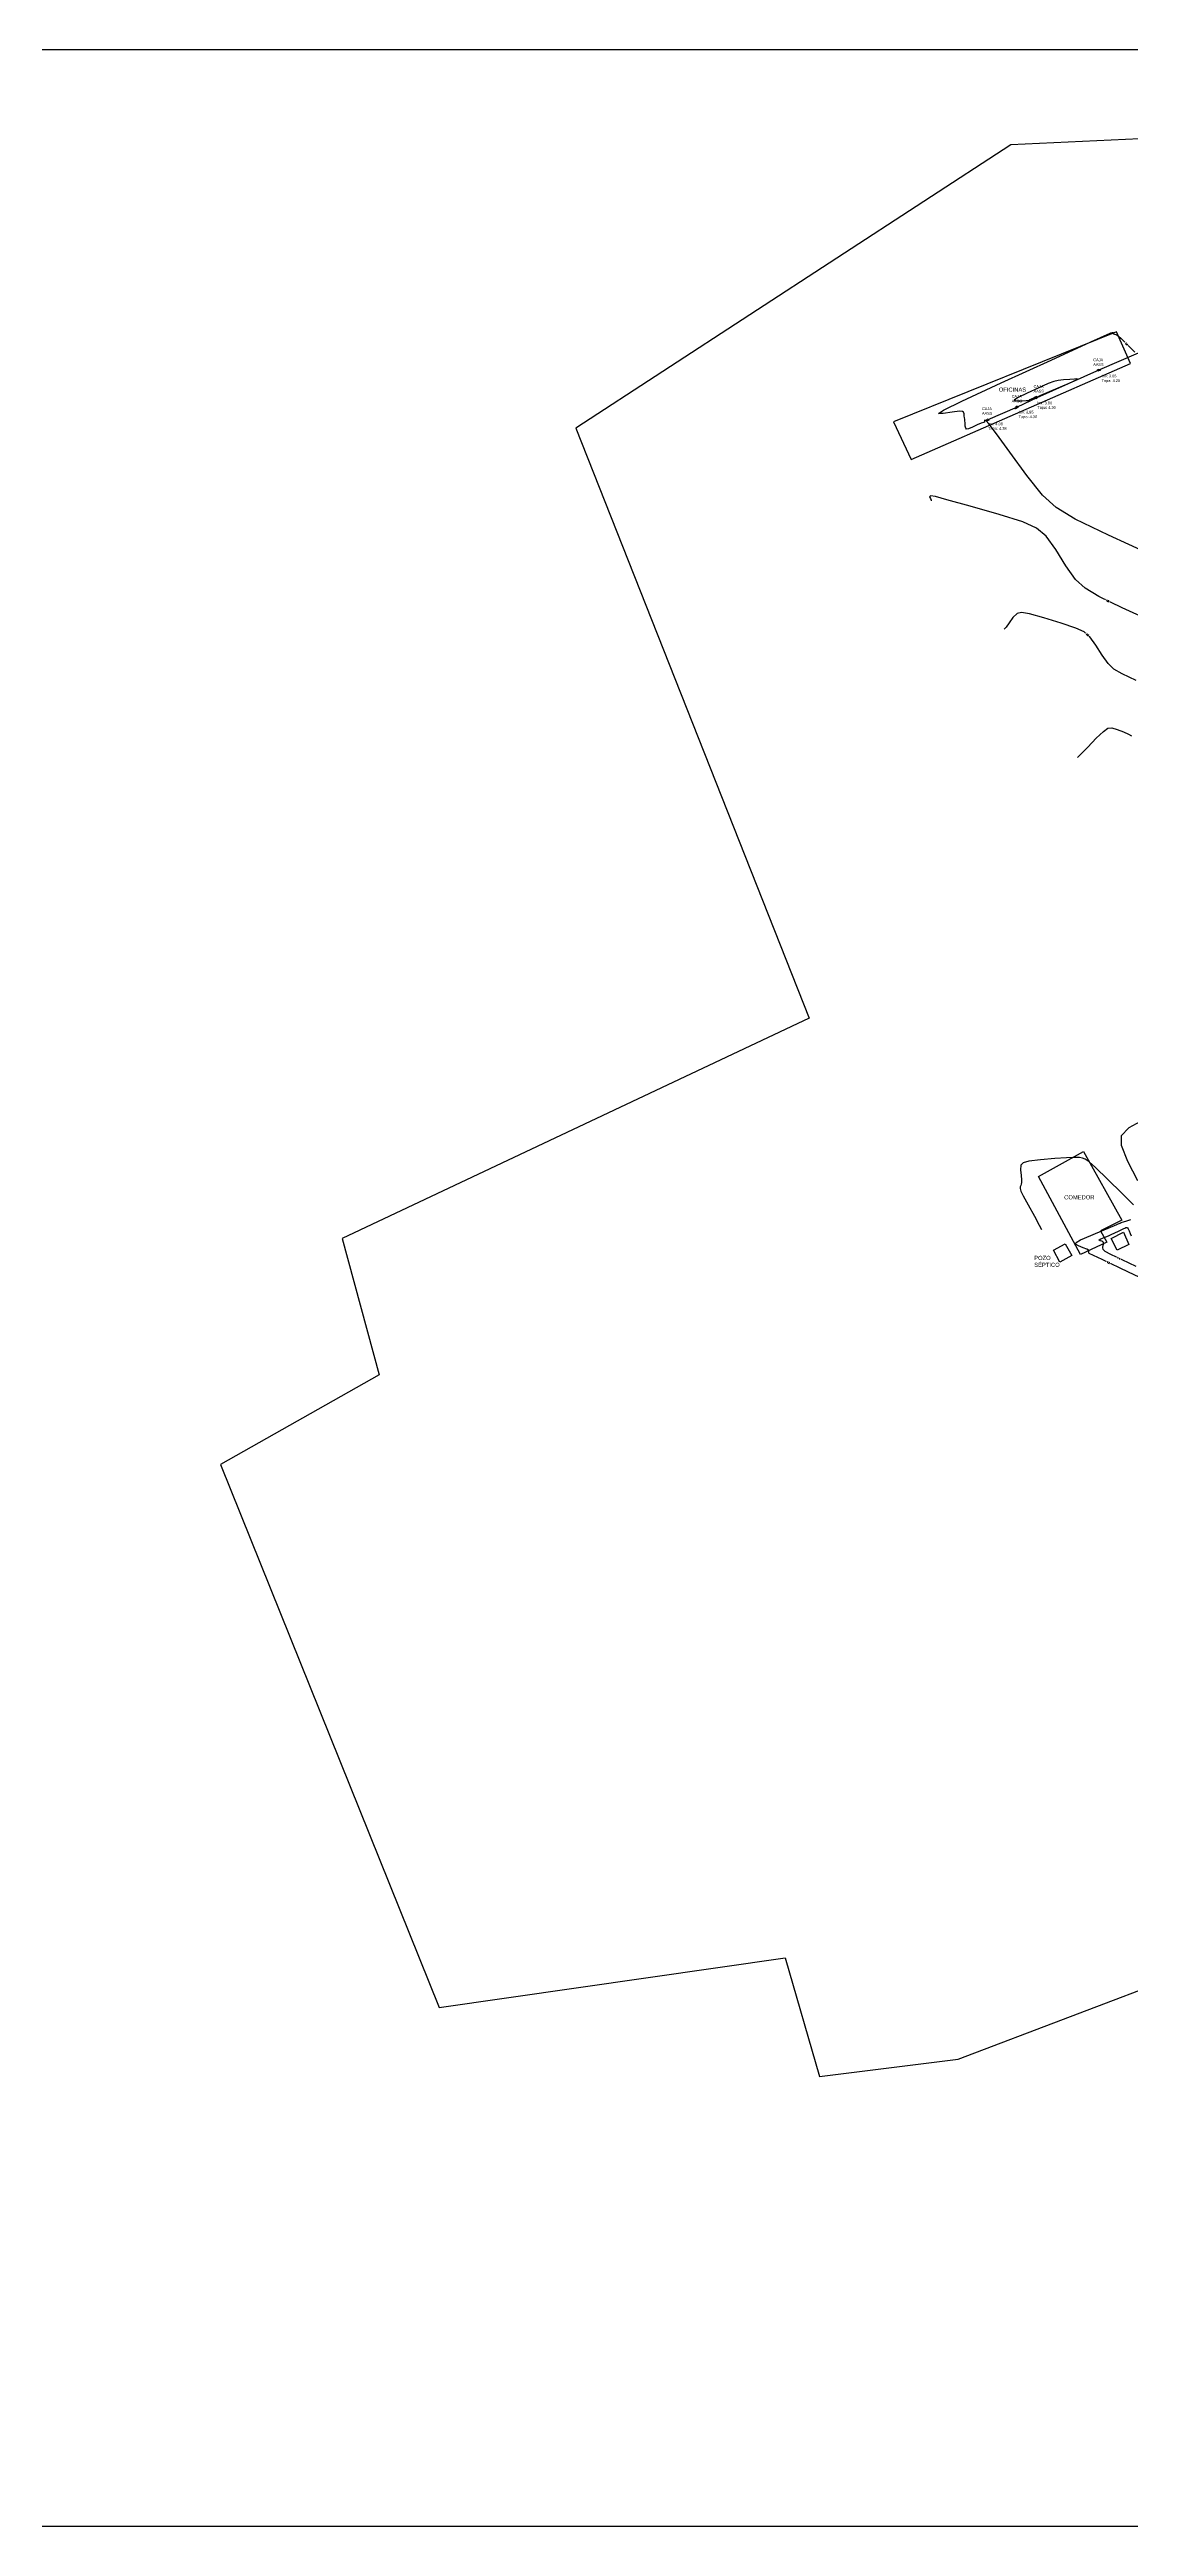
# Model space of a CAD drawing. Header units: millimetres. Extents: x 646993 to 648849, y 9708034 to 9709424.
# Drawn here: x 647771 to 648161, y 9708530 to 9709424 of the extents above; entities that cross this region are included whole.
import ezdxf

# ---------------------------------------------------------------- set-up
doc = ezdxf.new("R2010")
doc.units = ezdxf.units.MM
doc.header["$LTSCALE"] = 5
doc.header["$XCLIPFRAME"] = 2
for name, color, linetype in [('CV-COTAS', 7, 'Continuous'), ('CV-MAESTRAS', 32, 'Continuous'), ('CV-NORMALES', 31, 'Continuous')]:
    doc.layers.add(name, color=color, linetype=linetype)
doc.styles.add('CV-ETIQUETAS', font='romans.shx')
doc.styles.get("Standard").update_dxf_attribs({"font": 'arial.ttf'})
picture_1 = doc.add_image_def('image1.jpg', size_in_pixel=(1920, 925))
picture_2 = doc.add_image_def('image2.ecw', size_in_pixel=(12715, 11262))

msp = doc.modelspace()

# ---------------------------------------------------------------- linework, layer by layer
at = {"color": 2}
for points in [[(648149.7, 9709308.21), (648149.59, 9709308.64), (648150.05, 9709308.84), (648150.22, 9709308.47), (648149.7, 9709308.21)], [(648120.16, 9709295.46), (648120.56, 9709295.66), (648120.81, 9709295.08), (648120.36, 9709294.82), (648120.16, 9709295.46)], [(648127.12, 9709298.81), (648127.38, 9709298.26), (648127.83, 9709298.44), (648127.5, 9709299.05), (648127.12, 9709298.81)], [(648109.64, 9709290.78), (648109.83, 9709290.3), (648109.64, 9709290.78), (648110.09, 9709290.96), (648110.31, 9709290.51), (648109.83, 9709290.3)], [(648133.72, 9708990.97), (648137.94, 9708993.23), (648140.25, 9708988.99), (648135.96, 9708986.63), (648133.72, 9708990.97)]]:
    msp.add_lwpolyline(points, dxfattribs=at)
at = {"color": 6}
for points in [[(648143.42, 9708989.35), (648128.28, 9709017.54), (648144.47, 9709026.52), (648158.3, 9709001.79), (648150.63, 9708997.92), (648152.93, 9708993.86), (648143.42, 9708989.35)], [(648158.97, 9708997.38), (648160.9, 9708993.02), (648156.63, 9708990.93), (648154.46, 9708995.18), (648158.97, 9708997.38)]]:
    msp.add_lwpolyline(points, dxfattribs=at)
at = {"layer": 'CV-MAESTRAS', "color": 7, "true_color": 0xffffcc}
for points, elevation in [([(648142.35, 9709168.73), (648143.58, 9709169.95), (648146.02, 9709172.49), (648149.1, 9709175.68), (648151.7, 9709178.17), (648153.32, 9709179.27), (648154.75, 9709179.43), (648156.7, 9709178.89), (648158.92, 9709177.99), (648160.75, 9709177.17), (648161.86, 9709176.61)], 5), ([(648167.54, 9709038.72), (648160.84, 9709035.03), (648158.07, 9709032.24), (648158.11, 9709028.83), (648160.45, 9709023.04), (648164.01, 9709016.12)], 4), ([(648162.61, 9709007.28), (648158.41, 9709011.4), (648153.14, 9709016.59), (648148.87, 9709020.75), (648146.53, 9709022.83), (648145.17, 9709023.76), (648144.1, 9709024.17), (648143.12, 9709024.32), (648142.06, 9709024.39), (648140.7, 9709024.42), (648138.4, 9709024.29), (648134.17, 9709023.96), (648128.97, 9709023.5), (648124.83, 9709023.01), (648122.77, 9709022.47), (648121.94, 9709021.58), (648121.78, 9709019.94), (648121.95, 9709017.92), (648122.11, 9709016.26), (648122.1, 9709015.31), (648122.02, 9709014.72), (648121.84, 9709014.24), (648121.64, 9709013.77), (648121.61, 9709013.17), (648121.91, 9709012.26), (648122.76, 9709010.55), (648124.53, 9709007.28), (648126.76, 9709003.23), (648128.54, 9709000.01), (648129.4, 9708998.44)], 4)]:
    msp.add_lwpolyline(points, dxfattribs=dict(at, elevation=elevation))
at = {"layer": 'CV-NORMALES', "color": 7, "true_color": 0xffffcc}
for points, elevation in [([(648168.16, 9709242.24), (648153.54, 9709248.97), (648141.52, 9709254.82), (648134.64, 9709258.95), (648129.71, 9709263.45), (648124.01, 9709270.55), (648117.92, 9709278.95), (648113.09, 9709285.61), (648110.43, 9709288.99), (648109.19, 9709290.34), (648108.81, 9709290.54), (648108.82, 9709290.16), (648108.76, 9709289.78), (648108.36, 9709289.63), (648107.58, 9709289.38), (648106.16, 9709288.75), (648104.41, 9709287.96), (648103.01, 9709287.39), (648102.29, 9709287.27), (648101.97, 9709287.58), (648101.82, 9709288.38), (648101.77, 9709289.44), (648101.72, 9709290.33), (648101.64, 9709290.88), (648101.55, 9709291.35), (648101.48, 9709292.01), (648101.4, 9709292.76), (648101.22, 9709293.36), (648100.84, 9709293.68), (648099.78, 9709293.74), (648097.09, 9709293.36), (648093.8, 9709292.85), (648092.2, 9709292.92), (648093.95, 9709294.13), (648100.56, 9709297.34), (648114.77, 9709303.91), (648132.8, 9709312.17), (648147.15, 9709318.74), (648154.14, 9709321.94), (648154.37, 9709321.99), (648154.65, 9709322.04), (648154.95, 9709322.08), (648155.18, 9709322.1), (648155.29, 9709322.06), (648155.32, 9709322.03), (648155.26, 9709321.97), (648155.16, 9709321.89), (648155.12, 9709321.81), (648155.18, 9709321.73), (648155.37, 9709321.64), (648155.71, 9709321.53), (648156.15, 9709321.4), (648156.61, 9709321.19), (648157.11, 9709320.81), (648157.96, 9709320.03), (648159.53, 9709318.5), (648161.46, 9709316.59), (648163, 9709315.07)], 4.4), ([(648168.87, 9709218.03), (648158.52, 9709222.75), (648150.01, 9709226.86), (648145.08, 9709229.81), (648141.65, 9709233.02), (648138.15, 9709237.96), (648134.47, 9709243.81), (648130.98, 9709248.63), (648127.57, 9709251.53), (648122.64, 9709253.76), (648114.03, 9709256.48), (648103.56, 9709259.44), (648095.22, 9709261.75), (648091.03, 9709262.91), (648089.31, 9709263.21), (648088.93, 9709262.86), (648089.22, 9709262.17), (648089.49, 9709261.61), (648089.46, 9709261.39)], 4.6), ([(648163.5, 9709196.53), (648158.5, 9709198.89), (648155.52, 9709200.67), (648153.4, 9709202.65), (648151.24, 9709205.7), (648148.97, 9709209.31), (648146.82, 9709212.28), (648144.71, 9709214.07), (648141.7, 9709215.47), (648136.47, 9709217.23), (648130.13, 9709219.17), (648124.99, 9709220.59), (648122.18, 9709221.09), (648120.5, 9709220.69), (648119.02, 9709219.27), (648117.62, 9709217.33), (648116.54, 9709215.78), (648115.9, 9709215.06)], 4.8), ([(648172.85, 9708977.33), (648160.81, 9708982.99), (648151.23, 9708987.5), (648146.57, 9708989.72), (648146.48, 9708989.92), (648146.44, 9708990.16), (648146.42, 9708990.41), (648146.4, 9708990.66), (648146.36, 9708990.9), (648145.76, 9708991.24), (648144.41, 9708991.78), (648142.73, 9708992.44), (648141.66, 9708993.08), (648141.81, 9708993.69), (648143.43, 9708994.6), (648147.16, 9708996.24), (648151.94, 9708998.25), (648155.76, 9708999.84), (648157.63, 9709000.65), (648157.79, 9709000.72), (648157.94, 9709000.8), (648158.1, 9709000.88), (648158.25, 9709000.96), (648158.41, 9709001.03), (648159.01, 9709001.21), (648160.15, 9709001.56), (648161.58, 9709001.99)], 4.2), ([(648163.54, 9708985.09), (648158.43, 9708987.43), (648154.36, 9708989.35), (648152.35, 9708990.42), (648151.56, 9708991.13), (648151.44, 9708991.91), (648151.65, 9708992.71), (648151.81, 9708993.35), (648151.74, 9708993.74), (648151.52, 9708993.98), (648151.07, 9708994.16), (648150.51, 9708994.32), (648150.17, 9708994.49), (648150.22, 9708994.68), (648150.75, 9708994.98), (648151.95, 9708995.51), (648153.49, 9708996.15), (648154.77, 9708996.69), (648155.53, 9708997.02), (648156.12, 9708997.29), (648156.86, 9708997.66), (648157.68, 9708998.07), (648158.36, 9708998.4), (648158.78, 9708998.59), (648159.1, 9708998.73), (648159.46, 9708998.89), (648159.85, 9708999.07), (648160.18, 9708999.14), (648160.42, 9708999.04), (648160.66, 9708998.67), (648160.99, 9708997.9), (648161.36, 9708996.9), (648161.72, 9708996.08)], 4.4)]:
    msp.add_lwpolyline(points, dxfattribs=dict(at, elevation=elevation))
for points, elevation in [([(648124.47, 9709297.57), (648124.75, 9709297.59), (648124.88, 9709297.66), (648124.95, 9709297.75), (648125.03, 9709297.83), (648125.19, 9709297.92), (648125.47, 9709298.06), (648125.98, 9709298.31), (648126.61, 9709298.61), (648127.11, 9709298.86), (648127.37, 9709298.97), (648127.43, 9709298.95), (648127.48, 9709298.91), (648127.53, 9709298.87), (648127.58, 9709298.83), (648127.63, 9709298.81), (648129.16, 9709299.46), (648132.26, 9709300.81), (648136.17, 9709302.51), (648139.29, 9709303.87), (648140.86, 9709304.57), (648141.59, 9709304.9), (648142.03, 9709305.11), (648142.28, 9709305.25), (648142.33, 9709305.34), (648142.07, 9709305.38), (648141.23, 9709305.33), (648139.53, 9709305.23), (648137.34, 9709305.08), (648135.36, 9709304.85), (648133.8, 9709304.47), (648131.8, 9709303.68), (648128.34, 9709302.13), (648124.18, 9709300.19), (648120.96, 9709298.65), (648119.56, 9709297.89), (648119.52, 9709297.57), (648120.66, 9709297.49), (648122.41, 9709297.53), (648123.82, 9709297.57)], 4.2), ([(648150.08, 9709308.56), (648150.08, 9709308.55), (648150.08, 9709308.54), (648150.08, 9709308.52), (648150.09, 9709308.5), (648150.12, 9709308.5), (648150.18, 9709308.51), (648150.32, 9709308.53), (648150.48, 9709308.56), (648150.61, 9709308.58), (648150.68, 9709308.6), (648150.69, 9709308.62), (648150.68, 9709308.65), (648150.65, 9709308.68), (648150.63, 9709308.71), (648150.6, 9709308.71), (648150.54, 9709308.7), (648150.44, 9709308.66), (648150.31, 9709308.62), (648150.21, 9709308.58), (648150.16, 9709308.56), (648150.13, 9709308.56), (648150.11, 9709308.56), (648150.1, 9709308.56), (648150.09, 9709308.56)], 4.2), ([(648120.36, 9709294.95), (648120.36, 9709294.95), (648120.36, 9709294.96), (648120.35, 9709294.96), (648120.34, 9709294.96), (648120.32, 9709294.95), (648120.28, 9709294.93), (648120.2, 9709294.9), (648120.1, 9709294.86), (648120.02, 9709294.82), (648119.97, 9709294.8), (648119.92, 9709294.78), (648119.87, 9709294.75), (648119.8, 9709294.72), (648119.76, 9709294.7), (648119.76, 9709294.7), (648119.82, 9709294.71), (648119.96, 9709294.75), (648120.15, 9709294.8), (648120.3, 9709294.85), (648120.37, 9709294.87), (648120.39, 9709294.89), (648120.39, 9709294.91), (648120.38, 9709294.93), (648120.37, 9709294.94)], 4.4)]:
    msp.add_lwpolyline(points, close=True, dxfattribs=dict(at, elevation=elevation))

# ---------------------------------------------------------------- texts
at = {"attachment_point": 1}
for s, insert, char_height in [('CAJA\\PAASS', (648148.02, 9709312.76), 1), ('OFICINAS', (648113.91, 9709302.27), 1.5), ('CAJA\\PAASS', (648126.49, 9709303.13), 1), ('Inv: 3.65\\PTapa: 4.25', (648151.05, 9709306.91), 1), ('CAJA\\PAASS', (648107.86, 9709295.14), 1), ('CAJA\\PAASS', (648118.57, 9709299.59), 1), ('Inv: 3.85\\PTapa: 4.30', (648121.1, 9709293.89), 1), ('Inv: 3.80\\PTapa: 4.30', (648127.83, 9709297.23), 1), ('Inv: 4.08\\PTapa: 4.38', (648110.06, 9709289.67), 1), ('COMEDOR', (648137.52, 9709010.76), 1.5), ('POZO\\PSÉPTICO', (648126.72, 9708988.89), 1.5)]:
    msp.add_mtext_dynamic_manual_height_columns(s, width=16.2732, gutter_width=12.5, heights=[0], dxfattribs=dict(at, insert=insert, char_height=char_height))

# ---------------------------------------------------------------- pictures from other files: only their frames are drawn
image = msp.add_image(picture_1, insert=(646993.1, 9708530.29), size_in_units=(1855.6, 893.97), dxfattribs=dict(fade=50))
image.dxf.flags = 7
image = msp.add_image(picture_2, insert=(647823.39, 9708681.3), size_in_units=(875.26, 775.24))
image.set_boundary_path([(137.74, 7886.93), (1284.78, 10733.95), (3099.52, 10473.8), (3279.45, 11095.64), (4006.66, 11005.74), (8692.32, 9222.6), (8944.27, 8222.42), (12055.54, 4873.42), (10090.57, 1684.48), (7313.6, 2638.13), (6090.66, 882.98), (4284.08, 967.6), (2002.34, 2453.3), (3226.05, 5547.8), (776.62, 6701.96), (969.5, 7416.6), (137.74, 7886.93)])

# ---------------------------------------------------------------- next in the draw order: texts
at = {"layer": 'CV-COTAS', "char_height": 0.5, "attachment_point": 5, "style": 'CV-ETIQUETAS', "bg_fill": 3, "box_fill_scale": 1.5, "bg_fill_color": 256, "bg_fill_transparency": 0}
for s, insert, rotation in [('4.4', (648160.02, 9709318.01, 4.4), 315.40024), ('4.6', (648153.22, 9709225.31, 4.6), 334.22629), ('4.8', (648145.93, 9709213.04, 4.8), 319.55559), ('4.4', (648157.21, 9708988.01, 4.4), 334.74133)]:
    msp.add_mtext(s, dxfattribs=dict(at, insert=insert, rotation=rotation))

# ---------------------------------------------------------------- next in the draw order: linework, layer by layer
at = {"color": 6}
msp.add_lwpolyline([(648075.92, 9709289.86), (648082.27, 9709276.31), (648161.44, 9709310.98), (648156.39, 9709322.38), (648075.92, 9709289.86)], dxfattribs=at)
at = {"color": 2}
msp.add_lwpolyline([(648110.11, 9709290.78), (648120.68, 9709295.3), (648127.74, 9709298.72), (648150.37, 9709308.75), (648171.39, 9709317.76), (648182.65, 9709293.43), (648203.93, 9709251.27)], dxfattribs=at)

# ---------------------------------------------------------------- next in the draw order: texts
at = {"layer": 'CV-COTAS', "insert": (648153.46, 9708986.45, 4.2), "char_height": 0.5, "attachment_point": 5, "rotation": 334.74841, "style": 'CV-ETIQUETAS', "bg_fill": 3, "box_fill_scale": 1.5, "bg_fill_color": 256, "bg_fill_transparency": 0}
msp.add_mtext('4.2', dxfattribs=at)

doc.saveas('drawing.dxf')
